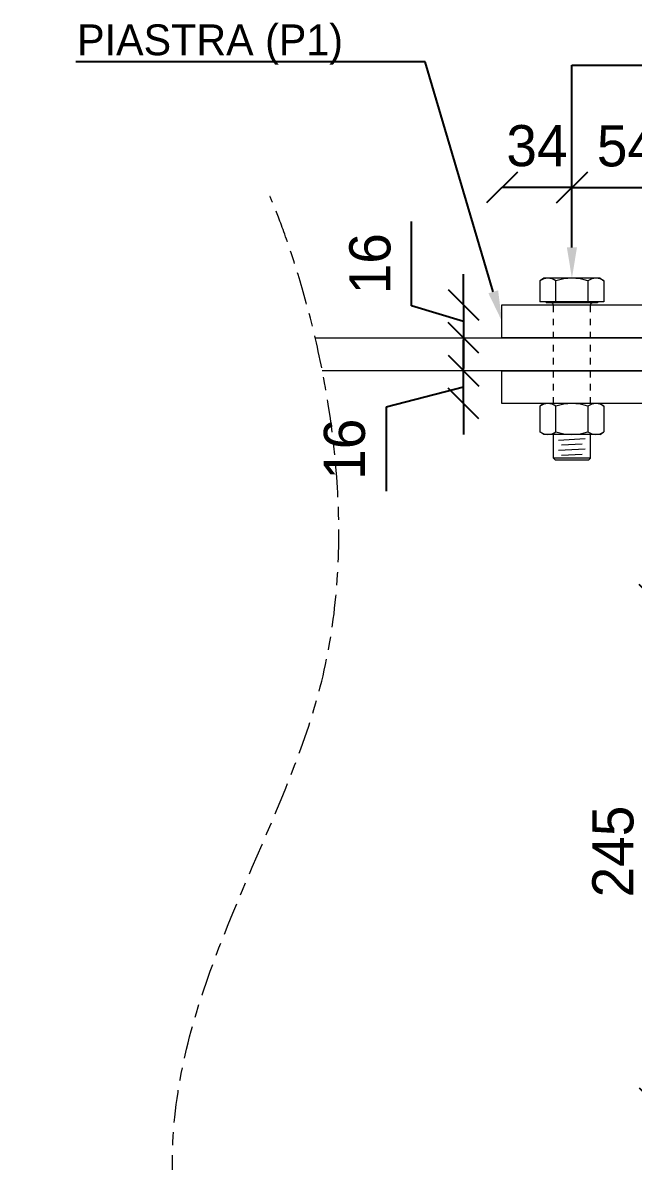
# Model space of a CAD drawing. Header units: millimetres. Extents: x -6949 to 549764, y -83146 to 127128.
# Drawn here: x 50614 to 50911, y -46361 to -45807 of the extents above; entities that cross this region are included whole.
import ezdxf
from ezdxf import colors
from ezdxf.entities.mleader import LeaderData, LeaderLine
from ezdxf.math import Vec2, Vec3

# ---------------------------------------------------------------- set-up
doc = ezdxf.new("R2010")
doc.units = ezdxf.units.MM
doc.linetypes.add('Centro', pattern=[31.75, 6.35, -4.7625, 15.875, -4.7625])
doc.linetypes.add('Tratto', pattern=[6.35, 3.175, -3.175])
for name, color, linetype, lineweight in [('bulloni', 5, 'Continuous', 9), ('LINEA DI SEZIONE', 1, 'Centro', 9), ('piastra', 6, 'Continuous', 18), ('S-BEAM', 5, 'Continuous', 18), ('tratteggio', 253, 'Tratto', 15)]:
    doc.layers.add(name, color=color, linetype=linetype, lineweight=lineweight)
doc.layers.add('quote', color=7, linetype='Continuous', lineweight=5, true_color=0x383838)
doc.styles.get("Standard").update_dxf_attribs({"font": ''})
doc.styles.get('Standard').set_extended_font_data('Bahnschrift Light')
doc.dimstyles.new('Q 1_15', dxfattribs={"dimtxt": 20, "dimasz": 15, "dimexe": 0.18, "dimexo": 0.0625, "dimgap": 10, "dimtad": 2, "dimdec": 0, "dimzin": 0, "dimdsep": 46, "dimtxsty": 'Standard', "dimblk": 'OBLIQUE', "dimcen": 0, "dimse1": 1, "dimse2": 1, "dimadec": 0, "dimazin": 0, "dimtfac": 1, "dimtdec": 0, "dimtofl": 0, "dimtmove": 1, "dimatfit": 3, "dimfxl": 1, "dimtolj": 1, "dimtzin": 0, "dimarcsym": 1})

# ---------------------------------------------------------------- blocks, each defined once
blk = doc.blocks.new('_Oblique')
at = {"color": 0, "linetype": 'ByBlock', "lineweight": -2}
blk.add_line((-0.5, -0.5), (0.5, 0.5), dxfattribs=at)
blk = doc.blocks.new('*D949')
at = {"layer": 'Defpoints', "color": 0, "transparency": 16777216}
for p in [(50993.78, -46087.64), (50921.05, -46332.64), (50993.78, -46332.64)]:
    blk.add_point(p, dxfattribs=at)
at = {"layer": 'quote', "color": 0, "lineweight": -2, "transparency": 16777216}
blk.add_line((50921.05, -46087.64), (50921.05, -46332.64), dxfattribs=at)
at = {"layer": 'quote', "color": 0, "lineweight": -2, "transparency": 16777216, "xscale": 15, "yscale": 15, "zscale": 15}
for p, rotation in [((50921.05, -46087.64), 90), ((50921.05, -46332.64), 270)]:
    blk.add_blockref('_Oblique', p, dxfattribs=dict(at, rotation=rotation))
at = {"layer": 'quote', "color": 0, "transparency": 16777216, "insert": (50900.84, -46210.14), "char_height": 20, "attachment_point": 5, "rotation": 90}
blk.add_mtext('\\A1;245', dxfattribs=at)
blk = doc.blocks.new('*D952')
at = {"layer": 'Defpoints', "color": 0, "transparency": 16777216}
for p in [(50934.8, -45886.98), (50934.8, -45886.98), (50880.8, -45931.14)]:
    blk.add_point(p, dxfattribs=at)
at = {"layer": 'quote', "color": 0, "lineweight": -2, "transparency": 16777216}
blk.add_line((50880.8, -45886.98), (50934.8, -45886.98), dxfattribs=at)
at = {"layer": 'quote', "color": 0, "lineweight": -2, "transparency": 16777216, "xscale": 15, "yscale": 15, "zscale": 15, "rotation": 180}
blk.add_blockref('_Oblique', (50880.8, -45886.98), dxfattribs=at)
at = {"layer": 'quote', "color": 0, "lineweight": -2, "transparency": 16777216, "xscale": 15, "yscale": 15, "zscale": 15}
blk.add_blockref('_Oblique', (50934.8, -45886.98), dxfattribs=at)
at = {"layer": 'quote', "color": 0, "transparency": 16777216, "insert": (50907.8, -45866.88), "char_height": 20, "attachment_point": 5}
blk.add_mtext('\\A1;54', dxfattribs=at)
blk = doc.blocks.new('*D962')
at = {"layer": 'Defpoints', "color": 0, "transparency": 16777216}
for p in [(50846.8, -45886.98), (50880.8, -45886.98), (50846.8, -45944.14)]:
    blk.add_point(p, dxfattribs=at)
at = {"layer": 'quote', "color": 0, "lineweight": -2, "transparency": 16777216}
blk.add_line((50880.8, -45886.98), (50846.8, -45886.98), dxfattribs=at)
at = {"layer": 'quote', "color": 0, "lineweight": -2, "transparency": 16777216, "xscale": 15, "yscale": 15, "zscale": 15, "rotation": 180}
blk.add_blockref('_Oblique', (50846.8, -45886.98), dxfattribs=at)
at = {"layer": 'quote', "color": 0, "lineweight": -2, "transparency": 16777216, "xscale": 15, "yscale": 15, "zscale": 15}
blk.add_blockref('_Oblique', (50880.8, -45886.98), dxfattribs=at)
at = {"layer": 'quote', "color": 0, "transparency": 16777216, "insert": (50863.8, -45866.77), "char_height": 20, "attachment_point": 5}
blk.add_mtext('\\A1;34', dxfattribs=at)
blk = doc.blocks.new('*D975')
at = {"layer": 'Defpoints', "color": 0, "transparency": 16777216}
for p in [(50846.8, -45944.14), (50828.09, -45960.14), (50846.8, -45960.14)]:
    blk.add_point(p, dxfattribs=at)
at = {"layer": 'quote', "color": 0, "lineweight": -2, "transparency": 16777216}
for p, q in [((50802.81, -45944.56), (50802.81, -45903.62)), ((50828.09, -45944.14), (50828.09, -45929.14)), ((50828.09, -45944.14), (50828.09, -45960.14)), ((50828.09, -45952.14), (50802.81, -45944.56)), ((50828.09, -45960.14), (50828.09, -45975.14))]:
    blk.add_line(p, q, dxfattribs=at)
at = {"layer": 'quote', "color": 0, "lineweight": -2, "transparency": 16777216, "xscale": 15, "yscale": 15, "zscale": 15}
for p, rotation in [((50828.09, -45944.14), 270), ((50828.09, -45960.14), 90)]:
    blk.add_blockref('_Oblique', p, dxfattribs=dict(at, rotation=rotation))
at = {"layer": 'quote', "color": 0, "transparency": 16777216, "insert": (50782.7, -45924.09), "char_height": 20, "attachment_point": 5, "rotation": 90}
blk.add_mtext('\\A1;16', dxfattribs=at)
blk = doc.blocks.new('*D976')
at = {"layer": 'Defpoints', "color": 0, "transparency": 16777216}
for p in [(50828.09, -45976.14), (50846.8, -45976.14), (50846.8, -45992.14)]:
    blk.add_point(p, dxfattribs=at)
at = {"layer": 'quote', "color": 0, "lineweight": -2, "transparency": 16777216}
for p, q in [((50828.09, -45976.14), (50828.09, -45961.14)), ((50828.09, -45992.14), (50828.09, -45976.14)), ((50828.09, -45984.14), (50790.41, -45993.88)), ((50790.41, -45993.88), (50790.41, -46034.82)), ((50828.09, -45992.14), (50828.09, -46007.14))]:
    blk.add_line(p, q, dxfattribs=at)
at = {"layer": 'quote', "color": 0, "lineweight": -2, "transparency": 16777216, "xscale": 15, "yscale": 15, "zscale": 15}
for p, rotation in [((50828.09, -45976.14), 270), ((50828.09, -45992.14), 90)]:
    blk.add_blockref('_Oblique', p, dxfattribs=dict(at, rotation=rotation))
at = {"layer": 'quote', "color": 0, "transparency": 16777216, "insert": (50770.31, -46014.35), "char_height": 20, "attachment_point": 5, "rotation": 90}
blk.add_mtext('\\A1;16', dxfattribs=at)

msp = doc.modelspace()

# ---------------------------------------------------------------- linework, layer by layer
at = {"layer": 'bulloni'}
for p, q in [((50867.1, -45931.14), (50865.21, -45932.4)), ((50865.21, -45932.4), (50865.21, -45942.64)), ((50894.5, -45931.14), (50867.1, -45931.14)), ((50873, -45942.64), (50873, -45932.4)), ((50888.59, -45932.4), (50888.59, -45942.64)), ((50894.5, -45931.14), (50896.38, -45932.4)), ((50896.38, -45932.4), (50896.38, -45942.64)), ((50896.38, -45942.64), (50865.21, -45942.64)), ((50868.3, -45942.64), (50868.3, -45943.14)), ((50893.3, -45943.14), (50868.3, -45943.14)), ((50893.3, -45942.64), (50893.3, -45943.14)), ((50867.1, -45992.14), (50865.21, -45993.4)), ((50865.21, -45993.4), (50865.21, -46005.89)), ((50894.5, -45992.14), (50867.1, -45992.14)), ((50873, -46005.89), (50873, -45993.4)), ((50888.59, -45993.4), (50888.59, -46005.89)), ((50894.5, -45992.14), (50896.38, -45993.4)), ((50896.38, -45993.4), (50896.38, -46005.89)), ((50867.1, -46007.14), (50865.21, -46005.89)), ((50894.5, -46007.14), (50867.1, -46007.14)), ((50871.8, -46018.77), (50871.8, -46007.14)), ((50874.3, -46009.88), (50887.3, -46009.15)), ((50889.8, -46018.77), (50889.8, -46007.14)), ((50894.5, -46007.14), (50896.38, -46005.89)), ((50874.3, -46014.88), (50887.3, -46014.15)), ((50875.8, -46012.29), (50885.8, -46011.74)), ((50872.8, -46019.77), (50871.8, -46018.77)), ((50889.8, -46018.77), (50871.8, -46018.77)), ((50888.8, -46019.77), (50872.8, -46019.77)), ((50875.8, -46017.29), (50885.8, -46016.74)), ((50889.8, -46018.77), (50888.8, -46019.77))]:
    msp.add_line(p, q, dxfattribs=at)
for centre, radius, start, end in [((50869.11, -45937.82), 6.67, 54.2621, 125.7379), ((50880.8, -45955.95), 24.8, 71.6858, 108.3142), ((50892.49, -45937.82), 6.67, 54.2621, 125.7379), ((50870.8, -45944.14), 1, 0, 90), ((50890.8, -45944.14), 1, 90, 180), ((50869.11, -45998.82), 6.67, 54.2621, 125.7379), ((50880.8, -46016.95), 24.8, 71.6858, 108.3142), ((50892.49, -45998.82), 6.67, 54.2621, 125.7379), ((50869.11, -46000.47), 6.67, 234.2621, 305.7379), ((50880.8, -45982.34), 24.8, 251.6858, 288.3142), ((50892.49, -46000.47), 6.67, 234.2621, 305.7379)]:
    msp.add_arc(centre, radius, start, end, dxfattribs=at)
at = {"layer": 'LINEA DI SEZIONE'}
msp.add_open_spline([(50756.97, -46525.14), (50613.8, -46359.19), (50842.97, -46134.85), (50733.99, -45891.35), (50733.99, -45891.35)], degree=3, dxfattribs=at)
at = {"layer": 'piastra'}
for points in [[(51425.78, -45960.14), (50846.8, -45960.14), (50846.8, -45944.14), (51425.78, -45944.14)], [(51425.78, -45992.14), (50846.8, -45992.14), (50846.8, -45976.14), (51425.78, -45976.14)]]:
    msp.add_lwpolyline(points, close=True, dxfattribs=at)
at = {"layer": 'S-BEAM'}
msp.add_lwpolyline([(50755.96, -45960.14), (51128.78, -45960.14), (51128.78, -45976.14), (50759.42, -45976.14)], dxfattribs=at)
at = {"layer": 'tratteggio'}
for points in [[(50871.8, -45992.14), (50871.8, -45944.14)], [(50889.8, -45992.14), (50889.8, -45944.14)]]:
    msp.add_lwpolyline(points, dxfattribs=at)

# ---------------------------------------------------------------- dimensions: what is measured, and where the dimension line sits
at = {"layer": 'quote'}
for base, p1, p2, picture, middle in [((50846.8, -45886.98), (50880.8, -45886.98), (50846.8, -45944.14), '*D962', (50863.8, -45886.98)), ((50934.8, -45886.98), (50880.8, -45931.14), (50934.8, -45886.98), '*D952', (50907.8, -45886.98))]:
    dim = msp.add_linear_dim(base=base, p1=p1, p2=p2, dimstyle='Q 1_15', dxfattribs=at)
    dim.commit()
    dim.dimension.update_dxf_attribs({"geometry": picture, "text_midpoint": middle, "dimtype": 160})
for base, p1, p2, picture, middle in [((50828.09, -45960.14), (50846.8, -45944.14), (50846.8, -45960.14), '*D975', (50782.7, -45934.56)), ((50921.05, -46332.64), (50993.78, -46087.64), (50993.78, -46332.64), '*D949', (50900.84, -46210.14))]:
    dim = msp.add_linear_dim(base=base, p1=p1, p2=p2, angle=90, dimstyle='Q 1_15', dxfattribs=at)
    dim.commit()
    dim.dimension.update_dxf_attribs({"geometry": picture, "text_midpoint": middle})
dim = msp.add_linear_dim(base=(50828.09, -45976.14), p1=(50846.8, -45992.14), p2=(50846.8, -45976.14), angle=270, dimstyle='Q 1_15', dxfattribs=at)
dim.commit()
dim.dimension.update_dxf_attribs({"geometry": '*D976', "text_midpoint": (50790.41, -46003.88), "dimtype": 160})

# ---------------------------------------------------------------- leaders
ml = msp.add_multileader_mtext('Standard', dxfattribs=at)
ml.set_content('PIASTRA (P1) ', color=256)
ml.set_leader_properties()
ml.build(insert=Vec2(0, 0))
ml.multileader.update_dxf_attribs({"text_left_attachment_type": 5, "text_right_attachment_type": 6, "dogleg_length": 30, "arrow_head_size": 15})
ctx = ml.context
ctx.base_point, ctx.char_height, ctx.arrow_head_size, ctx.landing_gap_size, ctx.plane_origin = Vec3(50641.8, -45827.47), 15, 15, 10, Vec3(50630.35, -46200.61)
ctx.left_attachment, ctx.right_attachment, ctx.text_align_type = 5, 6, 2
notes = []
notes.append((ctx, [(1, (1, 1, 0), (50809.5, -45825.87), (-1, 0), 30, [(0, [(50846.8, -45952.14)], 0, [])])]))
ctx.mtext.insert, ctx.mtext.alignment, ctx.mtext.flow_direction = Vec3(50769.5, -45807.64), 3, 5
ml = msp.add_multileader_mtext('Standard', dxfattribs=at)
ml.set_content('5x2 M18 - 8.8', color=256)
ml.set_leader_properties()
ml.build(insert=Vec2(0, 0))
ml.multileader.update_dxf_attribs({"text_left_attachment_type": 5, "text_right_attachment_type": 6, "dogleg_length": 30, "arrow_head_size": 15})
ctx = ml.context
ctx.base_point, ctx.char_height, ctx.arrow_head_size, ctx.landing_gap_size, ctx.plane_origin = Vec3(50910.8, -45827.47), 15, 15, 10, Vec3(50880.8, -45931.14)
ctx.left_attachment, ctx.right_attachment = 5, 6
notes.append((ctx, [(0, (1, 1, 0), (50880.8, -45827.47), (1, 0), 30, [(0, [(50880.8, -45931.14)], 0, [])])]))
ctx.mtext.insert, ctx.mtext.flow_direction = Vec3(50920.8, -45809.31), 5
for ctx, leaders in notes:
    for number, flags, end, landing, length, lines in leaders:
        leader = LeaderData()
        leader.index, (leader.has_last_leader_line, leader.has_dogleg_vector, leader.attachment_direction) = number, flags
        leader.last_leader_point, leader.dogleg_vector, leader.dogleg_length = Vec3(end), Vec3(landing), length
        for number, points, colour, breaks in lines:
            line = LeaderLine()
            line.index, line.vertices, line.color, line.breaks = number, Vec3.list(points), colors.encode_raw_color(colour), breaks
            leader.lines.append(line)
        ctx.leaders.append(leader)

doc.saveas('drawing.dxf')
